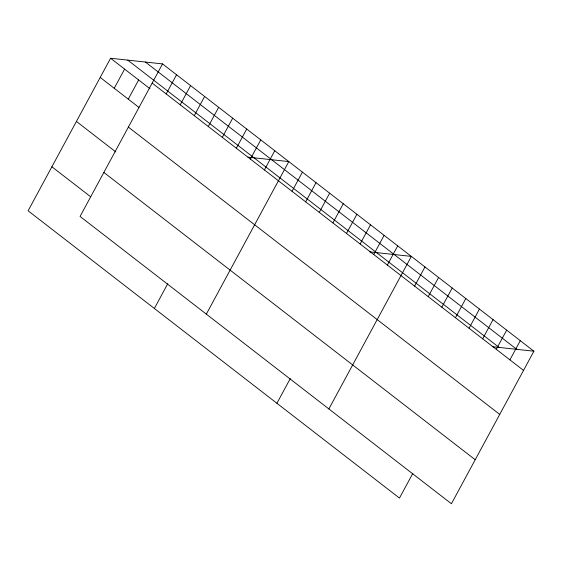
<?xml version="1.0" encoding="UTF-8"?>
<svg xmlns="http://www.w3.org/2000/svg" width="562" height="562" viewBox="0 0 562 562"><rect width="100%" height="100%" fill="white"/><g stroke="black" fill="none" stroke-linecap="round" stroke-linejoin="round"><path stroke-width="0.84" d="M162.537 63.906L80.064 216.447L451.419 503.749L533.9 351.215L162.537 63.906L110.581 58.251L28.1 210.785L399.463 498.094L412.817 473.387M114.234 88.29L124.609 69.105M128.262 99.144L138.638 79.959M166.197 93.945L176.566 74.76M180.226 104.799L190.595 85.614M194.255 115.653L204.631 96.467M208.284 126.506L218.66 107.321M222.313 137.36L232.689 118.175M236.342 148.213L246.718 129.028M154.36 308.475L167.722 283.768M250.371 159.067L260.747 139.882M264.4 169.921L274.776 150.735M206.324 314.13L288.805 161.589L247.983 157.149M292.043 191.312L302.419 172.127M305.658 201.849L316.034 182.657M319.279 212.38L329.655 193.195M332.894 222.917L343.27 203.725M346.508 233.448L356.884 214.263M360.13 243.985L370.498 224.8M276.911 403.284L290.266 378.577M373.744 254.516L384.12 235.33M387.358 265.053L397.734 245.868M328.875 408.939L411.349 256.398L369.677 251.867M414.594 286.121L424.97 266.936M428.209 296.659L438.585 277.473M441.823 307.189L452.199 288.004M455.445 317.727L465.821 298.541M469.059 328.264L479.435 309.072M482.674 338.795L493.05 319.609M496.295 349.332L506.664 330.14M509.91 359.863L520.286 340.677M492.228 346.677L533.9 351.215M145.389 62.038L516.752 349.346M127.729 60.113L499.084 347.421M152.169 83.092L523.524 370.4M110.581 58.251L149.991 88.747M100.205 77.437L138.947 107.412M128.375 127.096L499.73 414.405M76.411 121.441L115.821 151.937M103.858 172.436L475.22 459.744M51.894 166.781L90.644 196.756"/></g></svg>
